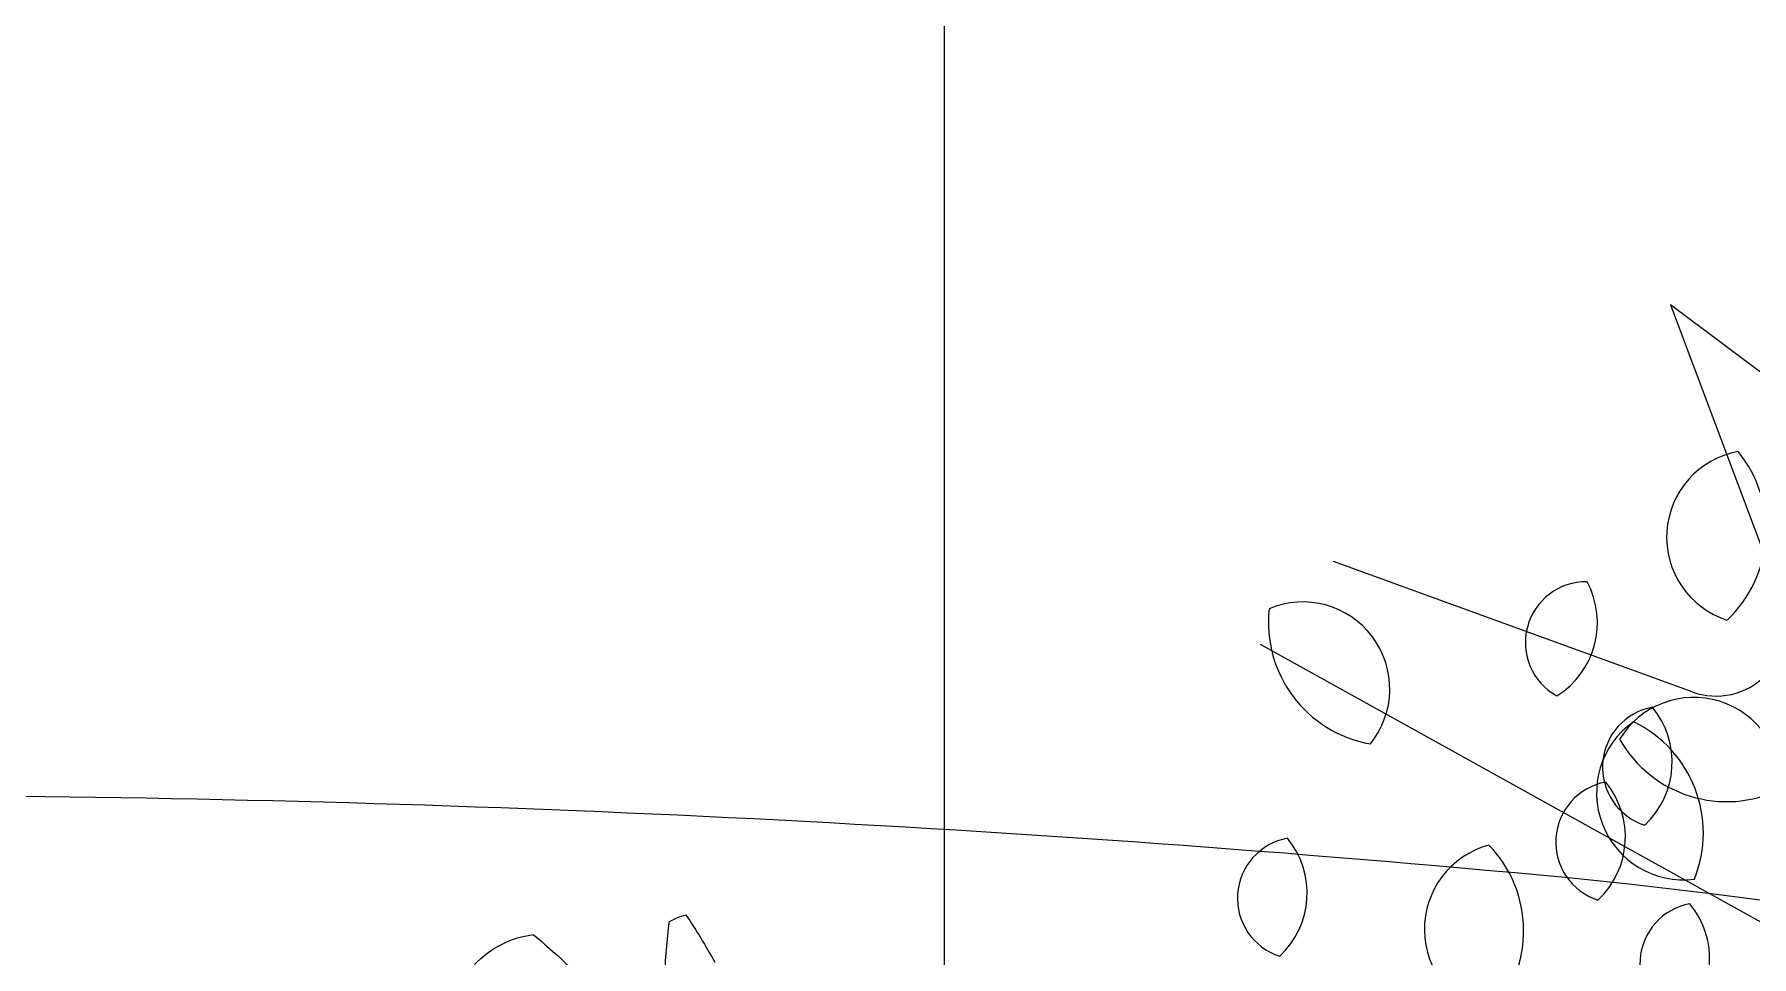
# Model space of a CAD drawing. Header units: millimetres. Extents: x -343543 to 400519, y -115663 to 104219.
# Drawn here: x -239428 to -238723, y 1351 to 1729 of the extents above; entities that cross this region are included whole.
import ezdxf
from ezdxf.xclip import XClip

# ---------------------------------------------------------------- set-up
doc = ezdxf.new("R2010")
doc.units = ezdxf.units.MM
doc.header["$XCLIPFRAME"] = 0
doc.linetypes.add('XREF MAT BANG TUONG XAY$0$CENTER', pattern=[50.8, 31.75, -6.35, 6.35, -6.35])
doc.layers.get('0').update_dxf_attribs({"color": 231, "lineweight": 0})
for name, color, linetype, lineweight in [('A-PATT', 252, 'Continuous', 9), ('A-SYMBOLS', 10, 'Continuous', 13), ('XREF MAT BANG TUONG XAY$0$A-GRID', 8, 'XREF MAT BANG TUONG XAY$0$CENTER', 15)]:
    doc.layers.add(name, color=color, linetype=linetype, lineweight=lineweight)
doc.layers.add('XREF MAT BANG NOI THAT$0$FF-Plants', color=8, linetype='Continuous')
doc.layers.add('XREF MAT BANG TUONG XAY$0$A-PATT', color=8, linetype='Continuous')

# ---------------------------------------------------------------- blocks, each defined once
blk = doc.blocks.new('XREF MAT BANG TUONG XAY$0$00.xref_IKIGAI_Truc')
at = {"layer": 'XREF MAT BANG TUONG XAY$0$A-GRID', "color": 8, "ltscale": 20}
blk.add_lwpolyline([(23800, -3895), (23800, 22924.44)], dxfattribs=at)
blk = doc.blocks.new('XREF MAT BANG TUONG XAY$0$xref_IKIGAI_Cot')
at = {"layer": 'XREF MAT BANG TUONG XAY$0$A-GRID', "color": 8, "ltscale": 20}
blk.add_lwpolyline([(23800, -3895), (23800, 22924.44)], dxfattribs=at)
blk = doc.blocks.new('XREF MAT BANG NOI THAT$0$YLD.Studio-04-229')
at = {"layer": 'XREF MAT BANG NOI THAT$0$FF-Plants', "color": 8}
for p, q in [((-269.55, 539.41), (-223.88, 417.74)), ((-224.45, 505.62), (-269.55, 539.41)), ((-260.67, 380.55), (-407.93, 434.05)), ((-438.05, 400.17), (-213.55, 275.57))]:
    blk.add_line(p, q, dxfattribs=at)
for centre, radius, start, end in [((-235.41, 444.02), 35.72, 100.31582, 252.15532), ((-280.85, 447.01), 50.58, 313.00946, 39.46168), ((-304.14, 400.76), 25, 89.25695, 241.09645), ((-334.96, 408.92), 35.41, 301.95059, 28.40281), ((-420.51, 381.73), 35.72, 320.91056, 112.75006), ((-250.84, 407.62), 28.8, 250.03505, 20.57465), ((-384.06, 409.03), 50.58, 173.6042, 260.05642), ((-272.46, 349.64), 25, 100.31582, 252.15532), ((-259.91, 342.57), 35.72, 356.91056, 148.75006), ((-304.27, 351.73), 35.41, 313.00946, 39.46168), ((-264.17, 339.1), 35.72, 125.25695, 277.09645), ((-306.64, 322.64), 50.58, 337.95059, 64.40281), ((-246.47, 386.09), 50.58, 209.6042, 296.05642), ((-291.68, 318.92), 25, 100.31582, 252.15532), ((-323.49, 321.01), 35.41, 313.00946, 39.46168), ((-422.35, 295.88), 25, 100.31582, 252.15532), ((-454.16, 297.98), 35.41, 313.00946, 39.46168), ((-334.88, 283.16), 35.72, 104.91056, 256.75006), ((-380.42, 282.5), 50.58, 317.6042, 44.05642), ((-257.09, 269.01), 25, 100.31582, 252.15532), ((-288.9, 271.1), 35.41, 313.00946, 39.46168)]:
    blk.add_arc(centre, radius, start, end, dxfattribs=at)
blk = doc.blocks.new('XREF MAT BANG NOI THAT$0$YLD.Studio-03-28')
at = {"layer": 'XREF MAT BANG NOI THAT$0$FF-Plants', "color": 8}
for centre, major_axis, start_param, end_param in [((-163.3, -85.72), (38.08, 10.86), 2.834025, 3.721727), ((-216.63, 163.75), (248.92, 129.86), 4.329382, 4.413944), ((164.81, -310.51), (335.81, 95.52), 2.324239, 2.390992), ((-247.58, 98.25), (262.76, 86.63), -1.496933, -1.414506), ((-120.41, -138.5), (27.48, 7.72), 3.333395, 3.591583)]:
    blk.add_ellipse(centre, major_axis=major_axis, ratio=1, start_param=start_param, end_param=end_param, dxfattribs=at)
blk = doc.blocks.new('XREF MAT BANG NOI THAT')
at = {"color": 8}
blk.add_blockref('XREF MAT BANG NOI THAT$0$YLD.Studio-04-229', (24367.63, 1078.86), dxfattribs=at)
at = {"color": 8, "xscale": -0.9999999999999997, "rotation": 146.0580917890221}
blk.add_blockref('XREF MAT BANG NOI THAT$0$YLD.Studio-03-28', (23723.59, 1158.18), dxfattribs=at)
blk = doc.blocks.new('01.Xref _MB T1')
at = {"layer": 'XREF MAT BANG TUONG XAY$0$A-PATT', "color": 8}
blk.add_lwpolyline([(24746.58978, 1202.53717, 0.082468327), (24022.4805, 1386.15429, 0.021735377), (23357.86025, 1416.92817, -0.007186396), (22570.54046, 1431.15427, -0.017000948), (22077.28112, 1468.35851, -0.042272716), (21500.01981, 1576.09554, -0.107296615), (21176.98178, 1736.9903, -0.160801585), (21037.59719, 1974.86923, -0.056519695), (21016.8414, 2276.40741, 0.095215252), (20969.555, 2631.37264, 0.170472702), (20584.73432, 3093.75179, 0.118792293), (20051.29879, 3268.72621, 0.11862728), (19502.40968, 3184.79873, 0.135530352), (19055.89909, 2847.02552, 0.131285629), (18885.70323, 2421.36024, 0.019866911), (18858.55277, 1959.72591, -0.063954217), (18814.13903, 1690.28546, -0.217715917), (18633.99179, 1490.84365, -0.082745941), (18269.47742, 1414.92062, -0.021794656), (17671.15311, 1400.46683, 0.00944351), (17056.00387, 1401.25773, 0.082639146), (16102.71191, 1248.63274, 0.188834132), (15497.2539, 748.06419, 0.135173683), (15381.4724, 15.00243)], format="xyb", dxfattribs=at)
at = {"color": 8}
blk.add_blockref('XREF MAT BANG TUONG XAY$0$00.xref_IKIGAI_Truc', (0.00011, 0), dxfattribs=at)
ref = blk.add_blockref('XREF MAT BANG TUONG XAY$0$xref_IKIGAI_Cot', (-0.00927, -0.00001), dxfattribs=at)
XClip(ref).set_block_clipping_path([(-1610.3425959283, -2225.6693134198), (41829.1295208634, 21555.8819575264)])
at = {"layer": 'A-PATT', "color": 8}
blk.add_blockref('XREF MAT BANG NOI THAT', (0, 0), dxfattribs=at)

msp = doc.modelspace()

# ---------------------------------------------------------------- block references
at = {"layer": 'A-SYMBOLS'}
msp.add_blockref('01.Xref _MB T1', (-262854.02, 0), dxfattribs=at)

doc.saveas('drawing.dxf')
